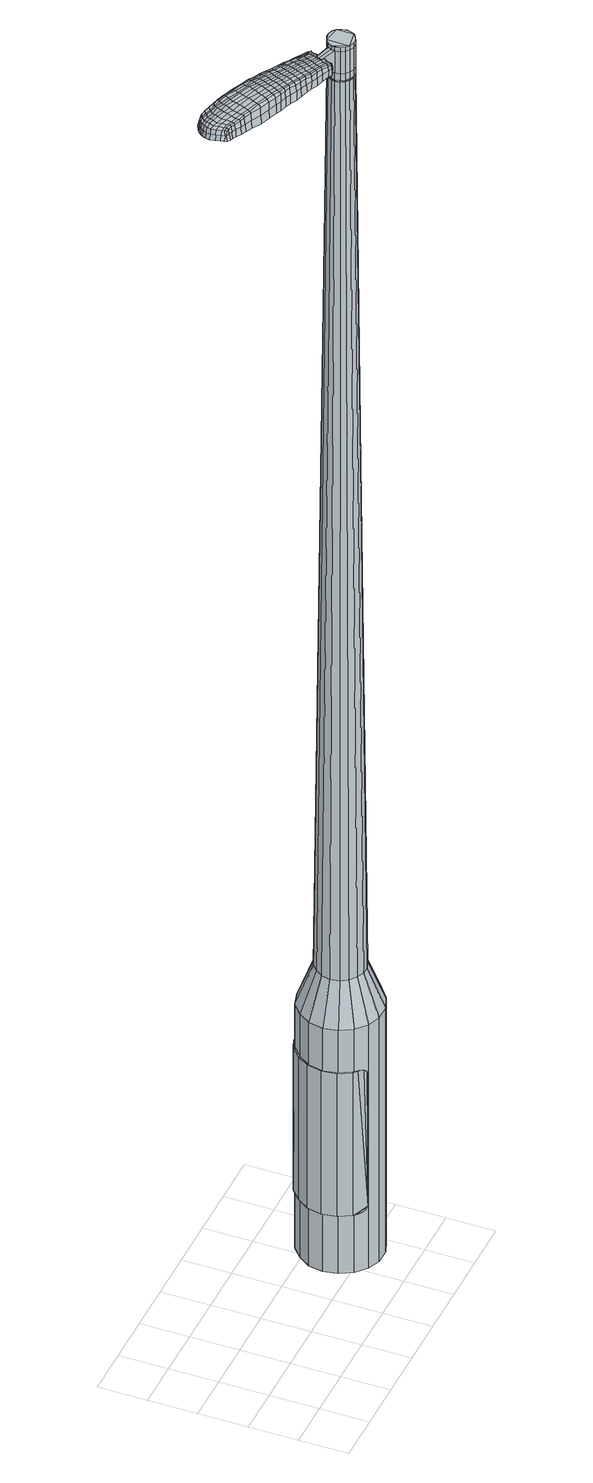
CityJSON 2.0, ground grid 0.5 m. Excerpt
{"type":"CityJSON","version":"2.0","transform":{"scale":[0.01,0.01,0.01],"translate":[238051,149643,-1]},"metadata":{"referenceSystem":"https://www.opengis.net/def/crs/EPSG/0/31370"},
"CityObjects":{
"object1":{"type":"GenericCityObject","attributes":{"cluster":1018,"mean_distance_to_centroid":0.221,"new_centroid_x":238053.3,"new_centroid_y":149643.75,"mean_distance_to_camera":8.09,"H1":17.18,"H2":16.36,"Z_final":110.23,"cluster2":-1,"proj_x":238053.77,"proj_y":149642.54,"id_line":48021,"bearing_l":68.82,"distance":1.29,"orientation":"left","G_obj":158.82},"geometry":[{"type":"MultiSurface","lod":"2","boundaries":[[[0,1,2,3]],[[1,4,5,2]],[[4,6,7,5]],[[6,8,9,7]],[[8,10,11,9]],[[10,12,13,11]],[[12,14,15,13]],[[14,16,17,15]],[[16,18,19,17]],[[18,20,21,19]],[[20,22,23,21]],[[22,24,25,23]],[[24,26,27,25]],[[26,28,29,27]],[[28,30,31,29]],[[30,32,33,31]],[[32,34,35,33]],[[34,0,3,35]],[[36,37,38,39]],[[38,40,41,42]],[[41,43,42]],[[42,44,45,46]],[[45,47,46]],[[46,48,49,50]],[[49,51,50]],[[42,46,50,38]],[[50,52,39,38]],[[53,36,39]],[[2,5,7,35]],[[7,9,11,15]],[[11,13,15]],[[15,17,19,23]],[[19,21,23]],[[23,25,27,31]],[[27,29,31]],[[15,23,31,7]],[[31,33,35,7]],[[3,2,35]],[[1,0,54,55]],[[0,34,56,54]],[[34,32,57,56]],[[32,30,58,57]],[[30,28,59,58]],[[28,26,60,59]],[[26,24,61,60]],[[24,22,62,61]],[[22,20,63,62]],[[20,18,64,63]],[[18,16,65,64]],[[16,14,66,65]],[[14,12,67,66]],[[12,10,68,67]],[[10,8,69,68]],[[8,6,70,69]],[[6,4,71,70]],[[4,1,55,71]],[[55,54,72,73]],[[54,56,74,72]],[[56,57,75,74]],[[57,58,76,75]],[[58,59,77,76]],[[59,60,78,77]],[[60,61,79,78]],[[61,62,80,79]],[[62,63,81,80]],[[63,64,82,81]],[[64,65,83,82]],[[65,66,84,83]],[[66,67,85,84]],[[67,68,86,85]],[[68,69,87,86]],[[69,70,88,87]],[[70,71,89,88]],[[71,55,73,89]],[[90,91,92,93]],[[94,95,91,90]],[[75,96,95,94]],[[97,98,96,75]],[[99,100,98,97]],[[101,102,100,99]],[[103,104,102,101]],[[80,105,104,103]],[[106,107,105,80]],[[82,108,107,106]],[[109,110,108,82]],[[84,111,110,109]],[[85,112,111,84]],[[113,114,112,85]],[[115,116,114,113]],[[117,118,116,115]],[[89,119,118,117]],[[93,92,119,89]],[[120,121,122,123]],[[124,120,123,125]],[[126,124,125,127]],[[128,126,127,129]],[[130,128,129,131]],[[132,130,131,133]],[[134,132,133,135]],[[136,134,135,137]],[[138,136,137,139]],[[140,138,139,141]],[[142,140,141,143]],[[144,142,143,145]],[[146,144,145,147]],[[148,146,147,149]],[[150,148,149,151]],[[152,150,151,153]],[[73,72,90,93]],[[72,74,94,90]],[[74,75,94]],[[76,97,75]],[[76,77,99,97]],[[77,78,101,99]],[[78,79,103,101]],[[79,80,103]],[[81,106,80]],[[81,82,106]],[[83,109,82]],[[83,84,109]],[[86,113,85]],[[86,87,115,113]],[[87,88,117,115]],[[88,89,117]],[[73,93,89]],[[154,155,92,91]],[[155,119,92]],[[156,118,119]],[[156,157,116,118]],[[157,158,114,116]],[[158,112,114]],[[159,110,111]],[[159,108,110]],[[160,107,108]],[[160,105,107]],[[161,104,105]],[[161,162,102,104]],[[162,163,100,102]],[[163,164,98,100]],[[164,96,98]],[[165,95,96]],[[165,154,91,95]],[[39,52,152,166]],[[155,154,167,153]],[[53,39,166,121]],[[154,165,122,167]],[[36,53,121,120]],[[165,96,123,122]],[[37,36,120,124]],[[96,164,125,123]],[[38,37,124,126]],[[164,163,127,125]],[[40,38,126,128]],[[163,162,129,127]],[[41,40,128,130]],[[162,161,131,129]],[[43,41,130,132]],[[161,105,133,131]],[[42,43,132,134]],[[105,160,135,133]],[[44,42,134,136]],[[160,108,137,135]],[[45,44,136,138]],[[108,159,139,137]],[[47,45,138,140]],[[159,111,141,139]],[[46,47,140,142]],[[111,112,143,141]],[[48,46,142,144]],[[112,158,145,143]],[[49,48,144,146]],[[158,157,147,145]],[[51,49,146,148]],[[157,156,149,147]],[[50,51,148,150]],[[156,119,151,149]],[[52,50,150,152]],[[119,155,153,151]],[[152,153,168,169]],[[153,167,170,168]],[[167,122,171,170]],[[122,121,172,171]],[[121,166,173,172]],[[166,152,169,173]],[[174,175,176,177]],[[178,174,177,179]],[[174,178,180,181]],[[175,174,181,182]],[[183,184,185,186]],[[187,183,186,188]],[[183,187,189,190]],[[184,183,190,191]],[[192,193,194,195]],[[196,192,195,197]],[[192,196,198,199]],[[193,192,199,200]],[[201,202,203,204]],[[205,201,204,206]],[[201,205,207,208]],[[202,201,208,209]],[[210,211,212,213]],[[214,210,213,215]],[[210,214,216,217]],[[211,210,217,218]],[[219,220,221,222]],[[223,219,222,224]],[[219,223,225,226]],[[220,219,226,227]],[[228,229,230,231]],[[220,228,231,221]],[[228,220,227,232]],[[229,228,232,233]],[[234,235,236,237]],[[229,234,237,230]],[[234,229,233,238]],[[235,234,238,239]],[[240,178,179,241]],[[235,240,241,236]],[[240,235,239,242]],[[178,240,242,180]],[[243,244,245,246]],[[247,243,246,248]],[[243,247,249,250]],[[244,243,250,251]],[[252,253,254,255]],[[244,252,255,245]],[[252,244,251,256]],[[253,252,256,257]],[[258,259,260,261]],[[253,258,261,254]],[[258,253,257,262]],[[259,258,262,263]],[[264,265,266,267]],[[259,264,267,260]],[[264,259,263,268]],[[265,264,268,269]],[[270,175,182,271]],[[265,270,271,266]],[[270,265,269,272]],[[175,270,272,176]],[[273,274,275,276]],[[277,273,276,278]],[[273,277,279,280]],[[274,273,280,281]],[[282,283,284,285]],[[274,282,285,275]],[[282,274,281,286]],[[283,282,286,287]],[[288,289,290,291]],[[283,288,291,284]],[[288,283,287,292]],[[289,288,292,293]],[[294,187,188,295]],[[289,294,295,290]],[[294,289,293,296]],[[187,294,296,189]],[[297,298,299,300]],[[301,297,300,302]],[[297,301,303,304]],[[298,297,304,305]],[[306,307,308,309]],[[298,306,309,299]],[[306,298,305,310]],[[307,306,310,311]],[[312,313,314,315]],[[307,312,315,308]],[[312,307,311,316]],[[313,312,316,317]],[[318,319,320,321]],[[313,318,321,314]],[[318,313,317,322]],[[319,318,322,323]],[[324,184,191,325]],[[319,324,325,320]],[[324,319,323,326]],[[184,324,326,185]],[[327,213,212,328]],[[329,327,328,330]],[[327,329,331,332]],[[213,327,332,215]],[[333,329,330,334]],[[335,333,334,336]],[[333,335,337,338]],[[329,333,338,331]],[[339,335,336,340]],[[341,339,340,342]],[[339,341,343,344]],[[335,339,344,337]],[[345,341,342,346]],[[347,345,346,348]],[[345,347,349,350]],[[341,345,350,343]],[[351,347,348,352]],[[202,351,352,203]],[[351,202,209,353]],[[347,351,353,349]],[[354,355,200,199]],[[356,354,199,198]],[[354,356,357,358]],[[355,354,358,359]],[[360,361,359,358]],[[362,360,358,357]],[[360,362,363,364]],[[361,360,364,365]],[[366,367,365,364]],[[368,366,364,363]],[[366,368,369,370]],[[367,366,370,371]],[[372,373,371,370]],[[374,372,370,369]],[[372,374,207,205]],[[373,372,205,206]],[[375,376,377,378]],[[277,375,378,279]],[[375,277,278,379]],[[376,375,379,380]],[[381,196,197,382]],[[376,381,382,377]],[[381,376,380,383]],[[196,381,383,198]],[[384,385,386,387]],[[223,384,387,225]],[[384,223,224,388]],[[385,384,388,389]],[[390,391,392,393]],[[385,390,393,386]],[[390,385,389,394]],[[391,390,394,395]],[[396,193,200,397]],[[391,396,397,392]],[[396,391,395,398]],[[193,396,398,194]],[[399,400,401,402]],[[181,399,402,182]],[[399,181,180,403]],[[400,399,403,404]],[[405,406,407,408]],[[400,405,408,401]],[[405,400,404,409]],[[406,405,409,410]],[[411,204,203,412]],[[406,411,412,407]],[[411,406,410,413]],[[204,411,413,206]],[[414,415,416,417]],[[186,414,417,188]],[[414,186,185,418]],[[415,414,418,419]],[[420,208,207,421]],[[415,420,421,416]],[[420,415,419,422]],[[208,420,422,209]],[[423,424,425,426]],[[301,423,426,303]],[[423,301,302,427]],[[424,423,427,428]],[[429,214,215,430]],[[424,429,430,425]],[[429,424,428,431]],[[214,429,431,216]],[[432,433,434,435]],[[247,432,435,249]],[[432,247,248,436]],[[433,432,436,437]],[[438,439,440,441]],[[433,438,441,434]],[[438,433,437,442]],[[439,438,442,443]],[[444,211,218,445]],[[439,444,445,440]],[[444,439,443,446]],[[211,444,446,212]],[[447,448,437,436]],[[246,447,436,248]],[[447,246,245,449]],[[448,447,449,450]],[[451,452,443,442]],[[448,451,442,437]],[[451,448,450,453]],[[452,451,453,454]],[[455,328,212,446]],[[452,455,446,443]],[[455,452,454,456]],[[328,455,456,330]],[[457,458,459,460]],[[304,457,460,305]],[[457,304,303,426]],[[458,457,426,425]],[[461,332,331,462]],[[458,461,462,459]],[[461,458,425,430]],[[332,461,430,215]],[[463,464,450,449]],[[255,463,449,245]],[[463,255,254,465]],[[464,463,465,466]],[[467,468,454,453]],[[464,467,453,450]],[[467,464,466,469]],[[468,467,469,470]],[[471,334,330,456]],[[468,471,456,454]],[[471,468,470,472]],[[334,471,472,336]],[[473,474,475,476]],[[310,473,476,311]],[[473,310,305,460]],[[474,473,460,459]],[[477,338,337,478]],[[474,477,478,475]],[[477,474,459,462]],[[338,477,462,331]],[[479,480,466,465]],[[261,479,465,254]],[[479,261,260,481]],[[480,479,481,482]],[[483,484,470,469]],[[480,483,469,466]],[[483,480,482,485]],[[484,483,485,486]],[[487,340,336,472]],[[484,487,472,470]],[[487,484,486,488]],[[340,487,488,342]],[[489,490,491,492]],[[316,489,492,317]],[[489,316,311,476]],[[490,489,476,475]],[[493,344,343,494]],[[490,493,494,491]],[[493,490,475,478]],[[344,493,478,337]],[[495,496,482,481]],[[267,495,481,260]],[[495,267,266,497]],[[496,495,497,498]],[[499,500,486,485]],[[496,499,485,482]],[[499,496,498,501]],[[500,499,501,502]],[[503,346,342,488]],[[500,503,488,486]],[[503,500,502,504]],[[346,503,504,348]],[[505,506,507,508]],[[322,505,508,323]],[[505,322,317,492]],[[506,505,492,491]],[[509,350,349,510]],[[506,509,510,507]],[[509,506,491,494]],[[350,509,494,343]],[[511,512,498,497]],[[271,511,497,266]],[[511,271,182,402]],[[512,511,402,401]],[[513,514,502,501]],[[512,513,501,498]],[[513,512,401,408]],[[514,513,408,407]],[[515,352,348,504]],[[514,515,504,502]],[[515,514,407,412]],[[352,515,412,203]],[[516,517,419,418]],[[326,516,418,185]],[[516,326,323,508]],[[517,516,508,507]],[[518,353,209,422]],[[517,518,422,419]],[[518,517,507,510]],[[353,518,510,349]],[[519,520,380,379]],[[276,519,379,278]],[[519,276,275,521]],[[520,519,521,522]],[[523,356,198,383]],[[520,523,383,380]],[[523,520,522,524]],[[356,523,524,357]],[[525,526,527,528]],[[226,525,528,227]],[[525,226,225,387]],[[526,525,387,386]],[[529,530,531,532]],[[526,529,532,527]],[[529,526,386,393]],[[530,529,393,392]],[[533,355,359,534]],[[530,533,534,531]],[[533,530,392,397]],[[355,533,397,200]],[[535,536,522,521]],[[285,535,521,275]],[[535,285,284,537]],[[536,535,537,538]],[[539,362,357,524]],[[536,539,524,522]],[[539,536,538,540]],[[362,539,540,363]],[[541,542,543,544]],[[232,541,544,233]],[[541,232,227,528]],[[542,541,528,527]],[[545,546,547,548]],[[542,545,548,543]],[[545,542,527,532]],[[546,545,532,531]],[[549,361,365,550]],[[546,549,550,547]],[[549,546,531,534]],[[361,549,534,359]],[[551,552,538,537]],[[291,551,537,284]],[[551,291,290,553]],[[552,551,553,554]],[[555,368,363,540]],[[552,555,540,538]],[[555,552,554,556]],[[368,555,556,369]],[[557,558,559,560]],[[238,557,560,239]],[[557,238,233,544]],[[558,557,544,543]],[[561,562,563,564]],[[558,561,564,559]],[[561,558,543,548]],[[562,561,548,547]],[[565,367,371,566]],[[562,565,566,563]],[[565,562,547,550]],[[367,565,550,365]],[[567,568,554,553]],[[295,567,553,290]],[[567,295,188,417]],[[568,567,417,416]],[[569,374,369,556]],[[568,569,556,554]],[[569,568,416,421]],[[374,569,421,207]],[[570,571,404,403]],[[242,570,403,180]],[[570,242,239,560]],[[571,570,560,559]],[[572,573,410,409]],[[571,572,409,404]],[[572,571,559,564]],[[573,572,564,563]],[[574,373,206,413]],[[573,574,413,410]],[[574,573,563,566]],[[373,574,566,371]],[[575,576,577,578]],[[578,577,579,580]],[[581,579,577,582]],[[582,577,576,583]],[[584,585,586,587]],[[587,586,588,589]],[[590,588,586,591]],[[591,586,585,592]],[[593,594,595,596]],[[596,595,597,598]],[[599,597,595,600]],[[600,595,594,601]],[[602,603,604,605]],[[605,604,606,607]],[[608,606,604,609]],[[609,604,603,610]],[[611,612,613,614]],[[614,613,615,616]],[[617,615,613,618]],[[618,613,612,619]],[[620,621,622,623]],[[623,622,624,625]],[[626,624,622,627]],[[627,622,621,628]],[[629,630,631,632]],[[632,631,621,620]],[[628,621,631,633]],[[633,631,630,634]],[[635,636,637,638]],[[638,637,630,629]],[[634,630,637,639]],[[639,637,636,640]],[[580,579,641,642]],[[642,641,636,635]],[[640,636,641,643]],[[643,641,579,581]],[[644,645,646,647]],[[647,646,648,649]],[[650,648,646,651]],[[651,646,645,652]],[[653,654,655,656]],[[656,655,645,644]],[[652,645,655,657]],[[657,655,654,658]],[[659,660,661,662]],[[662,661,654,653]],[[658,654,661,663]],[[663,661,660,664]],[[665,666,667,668]],[[668,667,660,659]],[[664,660,667,669]],[[669,667,666,670]],[[583,576,671,672]],[[672,671,666,665]],[[670,666,671,673]],[[673,671,576,575]],[[674,675,676,677]],[[677,676,678,679]],[[680,678,676,681]],[[681,676,675,682]],[[683,684,685,686]],[[686,685,675,674]],[[682,675,685,687]],[[687,685,684,688]],[[689,690,691,692]],[[692,691,684,683]],[[688,684,691,693]],[[693,691,690,694]],[[589,588,695,696]],[[696,695,690,689]],[[694,690,695,697]],[[697,695,588,590]],[[698,699,700,701]],[[701,700,702,703]],[[704,702,700,705]],[[705,700,699,706]],[[707,708,709,710]],[[710,709,699,698]],[[706,699,709,711]],[[711,709,708,712]],[[713,714,715,716]],[[716,715,708,707]],[[712,708,715,717]],[[717,715,714,718]],[[719,720,721,722]],[[722,721,714,713]],[[718,714,721,723]],[[723,721,720,724]],[[592,585,725,726]],[[726,725,720,719]],[[724,720,725,727]],[[727,725,585,584]],[[611,614,728,729]],[[729,728,730,731]],[[732,730,728,733]],[[733,728,614,616]],[[731,730,734,735]],[[735,734,736,737]],[[738,736,734,739]],[[739,734,730,732]],[[737,736,740,741]],[[741,740,742,743]],[[744,742,740,745]],[[745,740,736,738]],[[743,742,746,747]],[[747,746,748,749]],[[750,748,746,751]],[[751,746,742,744]],[[749,748,752,753]],[[753,752,603,602]],[[610,603,752,754]],[[754,752,748,750]],[[601,755,756,600]],[[600,756,757,599]],[[758,757,756,759]],[[759,756,755,760]],[[760,761,762,759]],[[759,762,763,758]],[[764,763,762,765]],[[765,762,761,766]],[[766,767,768,765]],[[765,768,769,764]],[[770,769,768,771]],[[771,768,767,772]],[[772,773,774,771]],[[771,774,775,770]],[[608,775,774,606]],[[606,774,773,607]],[[776,777,778,779]],[[779,778,678,680]],[[679,678,778,780]],[[780,778,777,781]],[[598,597,782,783]],[[783,782,777,776]],[[781,777,782,784]],[[784,782,597,599]],[[785,786,787,788]],[[788,787,624,626]],[[625,624,787,789]],[[789,787,786,790]],[[791,792,793,794]],[[794,793,786,785]],[[790,786,793,795]],[[795,793,792,796]],[[601,594,797,798]],[[798,797,792,791]],[[796,792,797,799]],[[799,797,594,593]],[[800,801,802,803]],[[803,802,582,583]],[[581,582,802,804]],[[804,802,801,805]],[[806,807,808,809]],[[809,808,801,800]],[[805,801,808,810]],[[810,808,807,811]],[[602,605,812,813]],[[813,812,807,806]],[[811,807,812,814]],[[814,812,605,607]],[[815,816,817,818]],[[818,817,587,589]],[[584,587,817,819]],[[819,817,816,820]],[[608,609,821,822]],[[822,821,816,815]],[[820,816,821,823]],[[823,821,609,610]],[[824,825,826,827]],[[827,826,702,704]],[[703,702,826,828]],[[828,826,825,829]],[[616,615,830,831]],[[831,830,825,824]],[[829,825,830,832]],[[832,830,615,617]],[[833,834,835]],[[835,834,648,650]],[[649,648,834,836]],[[836,834,837]],[[838,839,840,841]],[[841,840,834,833]],[[837,834,840,842]],[[842,840,839,843]],[[619,612,844,845]],[[845,844,839,838]],[[843,839,844,846]],[[846,844,612,611]],[[837,847,848,836]],[[836,848,647,649]],[[644,647,848,849]],[[848,847,849]],[[843,850,851,842]],[[842,851,847,837]],[[849,847,851,852]],[[852,851,850,853]],[[611,729,854,846]],[[846,854,850,843]],[[853,850,854,855]],[[855,854,729,731]],[[856,857,858,859]],[[859,858,705,706]],[[704,705,858,827]],[[827,858,857,824]],[[732,733,860,861]],[[861,860,857,856]],[[824,857,860,831]],[[831,860,733,616]],[[849,862,656,644]],[[653,656,862,863]],[[853,864,865,852]],[[852,865,862,849]],[[863,862,865,866]],[[866,865,864,867]],[[731,735,868,855]],[[855,868,864,853]],[[867,864,868,869]],[[869,868,735,737]],[[870,871,872,873]],[[873,872,711,712]],[[706,711,872,859]],[[859,872,871,856]],[[738,739,874,875]],[[875,874,871,870]],[[856,871,874,861]],[[861,874,739,732]],[[876,877,863]],[[863,877,662,653]],[[659,662,877,878]],[[878,877,876,879]],[[867,880,881,866]],[[866,881,876,863]],[[879,876,881,882]],[[882,881,880,883]],[[737,741,884,869]],[[869,884,880,867]],[[883,880,884,885]],[[885,884,741,743]],[[886,887,888,889]],[[889,888,717,718]],[[712,717,888,873]],[[873,888,887,870]],[[744,745,890,891]],[[891,890,887,886]],[[870,887,890,875]],[[875,890,745,738]],[[879,892,893,878]],[[878,893,668,659]],[[665,668,893,894]],[[894,893,892,895]],[[883,896,897,882]],[[882,897,892,879]],[[895,892,897,898]],[[898,897,896,899]],[[743,747,900,885]],[[885,900,896,883]],[[899,896,900,901]],[[901,900,747,749]],[[902,903,904,905]],[[905,904,723,724]],[[718,723,904,889]],[[889,904,903,886]],[[750,751,906,907]],[[907,906,903,902]],[[886,903,906,891]],[[891,906,751,744]],[[895,908,909,894]],[[894,909,672,665]],[[583,672,909,803]],[[803,909,908,800]],[[899,910,911,898]],[[898,911,908,895]],[[800,908,911,809]],[[809,911,910,806]],[[749,753,912,901]],[[901,912,910,899]],[[806,910,912,813]],[[813,912,753,602]],[[820,913,914,819]],[[819,914,727,584]],[[724,727,914,905]],[[905,914,913,902]],[[610,754,915,823]],[[823,915,913,820]],[[902,913,915,907]],[[907,915,754,750]],[[781,916,917,780]],[[780,917,677,679]],[[674,677,917,918]],[[918,917,916,919]],[[599,757,920,784]],[[784,920,916,781]],[[919,916,920,921]],[[921,920,757,758]],[[922,923,924,925]],[[925,924,627,628]],[[626,627,924,788]],[[788,924,923,785]],[[926,927,928,929]],[[929,928,923,922]],[[785,923,928,794]],[[794,928,927,791]],[[760,755,930,931]],[[931,930,927,926]],[[791,927,930,798]],[[798,930,755,601]],[[919,932,933,918]],[[918,933,686,674]],[[683,686,933,934]],[[934,933,932,935]],[[758,763,936,921]],[[921,936,932,919]],[[935,932,936,937]],[[937,936,763,764]],[[938,939,940,941]],[[941,940,633,634]],[[628,633,940,925]],[[925,940,939,922]],[[942,943,944,945]],[[945,944,939,938]],[[922,939,944,929]],[[929,944,943,926]],[[766,761,946,947]],[[947,946,943,942]],[[926,943,946,931]],[[931,946,761,760]],[[935,948,949,934]],[[934,949,692,683]],[[689,692,949,950]],[[950,949,948,951]],[[764,769,952,937]],[[937,952,948,935]],[[951,948,952,953]],[[953,952,769,770]],[[954,955,956,957]],[[957,956,639,640]],[[634,639,956,941]],[[941,956,955,938]],[[958,959,960,961]],[[961,960,955,954]],[[938,955,960,945]],[[945,960,959,942]],[[772,767,962,963]],[[963,962,959,958]],[[942,959,962,947]],[[947,962,767,766]],[[951,964,965,950]],[[950,965,696,689]],[[589,696,965,818]],[[818,965,964,815]],[[770,775,966,953]],[[953,966,964,951]],[[815,964,966,822]],[[822,966,775,608]],[[805,967,968,804]],[[804,968,643,581]],[[640,643,968,957]],[[957,968,967,954]],[[811,969,970,810]],[[810,970,967,805]],[[954,967,970,961]],[[961,970,969,958]],[[607,773,971,814]],[[814,971,969,811]],[[958,969,971,963]],[[963,971,773,772]],[[575,578,177,176]],[[578,580,179,177]],[[590,591,190,189]],[[591,592,191,190]],[[593,596,195,194]],[[596,598,197,195]],[[617,618,217,216]],[[618,619,218,217]],[[620,623,222,221]],[[623,625,224,222]],[[629,632,231,230]],[[632,620,221,231]],[[635,638,237,236]],[[638,629,230,237]],[[580,642,241,179]],[[642,635,236,241]],[[650,651,250,249]],[[651,652,251,250]],[[652,657,256,251]],[[657,658,257,256]],[[658,663,262,257]],[[663,664,263,262]],[[664,669,268,263]],[[669,670,269,268]],[[670,673,272,269]],[[673,575,176,272]],[[680,681,280,279]],[[681,682,281,280]],[[682,687,286,281]],[[687,688,287,286]],[[688,693,292,287]],[[693,694,293,292]],[[694,697,296,293]],[[697,590,189,296]],[[698,701,300,299]],[[701,703,302,300]],[[707,710,309,308]],[[710,698,299,309]],[[713,716,315,314]],[[716,707,308,315]],[[719,722,321,320]],[[722,713,314,321]],[[592,726,325,191]],[[726,719,320,325]],[[776,779,378,377]],[[779,680,279,378]],[[598,783,382,197]],[[783,776,377,382]],[[625,789,388,224]],[[789,790,389,388]],[[790,795,394,389]],[[795,796,395,394]],[[796,799,398,395]],[[799,593,194,398]],[[703,828,427,302]],[[828,829,428,427]],[[829,832,431,428]],[[832,617,216,431]],[[833,835,435,434]],[[835,650,249,435]],[[838,841,441,440]],[[841,833,434,441]],[[619,845,445,218]],[[845,838,440,445]],[[972,973,974,975]],[[976,977,975,974]],[[978,979,980,981]],[[982,983,984,985]],[[973,986,987,974]],[[988,976,974,987]],[[989,978,981,990]],[[991,992,983,982]],[[986,993,994,987]],[[994,995,988,987]],[[996,989,990,997]],[[998,992,991,999]],[[993,1000,1001,994]],[[1001,1002,995,994]],[[1003,996,997,1004]],[[1005,998,999,1006]],[[1007,1008,1009,1010]],[[1011,1012,1008,1007]],[[1011,1013,1014,1012]],[[1013,1015,1016,1014]],[[1017,1018,1019,1020]],[[1021,1022,1018,1017]],[[1023,1024,1022,1021]],[[1025,1026,1024,1023]],[[1020,1009,1008,1017]],[[1017,1008,1012,1021]],[[1012,1014,1023,1021]],[[1014,1016,1025,1023]],[[981,980,977,976]],[[990,981,976,988]],[[995,997,990,988]],[[1002,1004,997,995]],[[982,985,979,978]],[[991,982,978,989]],[[999,991,989,996]],[[1006,999,996,1003]],[[983,1007,1010,984]],[[992,1011,1007,983]],[[1013,1011,992,998]],[[1015,1013,998,1005]],[[1027,1028,1029,1030]],[[1029,1031,1032,1033]],[[1029,1033,1034,1035]],[[1029,1035,1030]],[[1036,1027,1030,1037]],[[1038,1037,1030,1039]],[[1040,1039,1030]],[[1041,1029,1028,1042]],[[1043,1041,1042,1044]],[[1045,1043,1044,1046]],[[1047,1045,1046,1048]],[[1049,1047,1048,1050]],[[1050,1051,1052,1053]],[[1050,1053,1054,1055]],[[1050,1055,1056,1057]],[[1056,1058,1059,1060]],[[1056,1060,1061,1062]],[[1056,1062,1057]],[[1050,1057,1049]],[[1063,1064,1028,1027]],[[1065,1066,1031,1029]],[[1067,1068,1040,1030]],[[1064,1069,1042,1028]],[[1070,1065,1029,1041]],[[1069,1071,1044,1042]],[[1072,1070,1041,1043]],[[1071,1073,1046,1044]],[[1074,1072,1043,1045]],[[1073,1075,1048,1046]],[[1076,1074,1045,1047]],[[1075,1077,1050,1048]],[[1078,1076,1047,1049]],[[1077,1079,1051,1050]],[[1080,1081,1058,1056]],[[1082,1078,1049,1057]],[[1052,1051,1079,1083]],[[1053,1052,1083,1084]],[[1054,1053,1084,1085]],[[1055,1054,1085,1086]],[[1056,1055,1086,1080]],[[1087,1063,1027,1036]],[[1088,1087,1036,1037]],[[1089,1088,1037,1038]],[[1090,1089,1038,1039]],[[1068,1090,1039,1040]],[[1032,1031,1066,1091]],[[1059,1058,1081,1092]],[[1033,1032,1091,1093]],[[1034,1033,1093,1094]],[[1035,1034,1094,1095]],[[1030,1035,1095,1067]],[[1060,1059,1092,1096]],[[1061,1060,1096,1097]],[[1062,1061,1097,1098]],[[1057,1062,1098,1082]]]}]}
},
"vertices":[
[188,89,384],[196,101,384],[196,101,96],[188,89,96],[207,111,384],[207,111,96],[221,115,384],[221,115,96],[236,115,384],[236,115,96],[250,110,384],[250,110,96],[261,100,384],[261,100,96],[268,87,384],[268,87,96],[270,73,384],[270,73,96],[267,58,384],[267,58,96],[259,46,384],[259,46,96],[248,37,384],[248,37,96],[234,32,384],[234,32,96],[219,32,384],[219,32,96],[206,37,384],[206,37,96],[195,47,384],[195,47,96],[188,60,384],[188,60,96],[185,74,384],[185,74,96],[215,69,1524],[217,65,1524],[221,62,1524],[215,78,1524],[225,60,1524],[230,60,1524],[238,65,1524],[234,62,1524],[240,69,1524],[241,73,1524],[238,82,1524],[240,78,1524],[235,85,1524],[230,87,1524],[221,85,1524],[226,87,1524],[217,82,1524],[214,74,1524],[204,83,429],[209,90,429],[202,74,429],[204,65,429],[208,58,429],[215,52,429],[223,49,429],[231,49,429],[240,52,429],[247,57,429],[251,65,429],[253,73,429],[251,82,429],[247,89,429],[241,95,429],[233,98,429],[224,99,429],[215,96,429],[215,78,1483],[217,82,1483],[214,74,1483],[215,69,1483],[217,65,1483],[221,62,1483],[225,60,1483],[230,60,1483],[234,62,1483],[238,65,1483],[240,69,1483],[241,73,1483],[240,78,1483],[238,82,1483],[235,85,1483],[230,87,1483],[226,87,1483],[221,85,1483],[216,78,1483],[216,78,1485],[218,82,1485],[218,82,1483],[215,74,1483],[215,74,1485],[215,69,1485],[218,66,1483],[218,66,1485],[221,63,1483],[221,63,1485],[225,61,1483],[225,61,1485],[230,61,1483],[230,61,1485],[234,62,1485],[237,65,1483],[237,65,1485],[240,69,1485],[240,73,1483],[240,73,1485],[240,78,1485],[238,82,1485],[234,85,1483],[234,85,1485],[230,86,1483],[230,86,1485],[226,86,1483],[226,86,1485],[221,85,1485],[215,69,1519],[214,74,1519],[214,74,1493],[215,69,1493],[217,65,1519],[217,65,1493],[221,62,1519],[221,62,1493],[225,60,1519],[225,60,1493],[230,60,1519],[230,60,1493],[234,62,1519],[234,62,1493],[238,65,1519],[238,65,1493],[240,69,1519],[240,69,1493],[241,73,1519],[241,73,1493],[240,78,1519],[240,78,1493],[238,82,1519],[238,82,1493],[235,85,1519],[235,85,1493],[230,87,1519],[230,87,1493],[226,87,1519],[226,87,1493],[221,85,1519],[221,85,1493],[217,82,1519],[217,82,1493],[215,78,1485],[217,82,1485],[226,87,1485],[230,87,1485],[235,85,1485],[241,73,1485],[238,65,1485],[230,60,1485],[225,60,1485],[221,62,1485],[217,65,1485],[214,74,1485],[215,78,1519],[215,78,1493],[199,88,1513],[199,88,1518],[198,85,1513],[197,82,1513],[197,82,1518],[198,85,1518],[136,130,1519],[142,127,1518],[141,129,1509],[135,132,1510],[128,134,1519],[127,135,1510],[128,132,1526],[136,128,1525],[142,126,1525],[122,94,1519],[128,92,1518],[130,93,1525],[123,95,1525],[113,97,1519],[115,98,1526],[112,96,1510],[120,93,1510],[126,91,1509],[59,137,1519],[61,141,1519],[60,141,1513],[59,138,1513],[59,133,1519],[58,133,1513],[60,133,1524],[61,137,1524],[62,140,1524],[129,111,1530],[135,108,1529],[137,111,1529],[130,114,1530],[120,114,1531],[121,117,1531],[119,110,1530],[127,107,1530],[134,105,1529],[204,82,1512],[205,84,1512],[204,84,1517],[203,82,1517],[203,79,1512],[202,79,1517],[202,79,1506],[203,82,1506],[204,84,1506],[80,150,1519],[83,150,1519],[83,151,1512],[80,152,1512],[78,151,1518],[77,152,1512],[78,150,1522],[80,149,1523],[83,148,1524],[88,148,1519],[93,147,1519],[93,148,1512],[87,150,1512],[88,147,1524],[93,145,1525],[99,145,1519],[106,142,1519],[106,144,1511],[98,147,1511],[99,143,1526],[106,141,1526],[117,138,1519],[116,140,1510],[117,136,1526],[203,100,1513],[196,103,1513],[196,101,1518],[203,98,1517],[208,97,1512],[207,97,1516],[207,98,1506],[202,101,1507],[196,104,1507],[189,106,1514],[182,109,1515],[183,108,1520],[189,105,1519],[189,107,1507],[182,111,1507],[176,112,1515],[169,115,1516],[169,114,1522],[176,111,1521],[175,114,1508],[168,117,1508],[162,118,1517],[155,121,1517],[156,120,1524],[162,117,1523],[161,120,1508],[155,123,1509],[149,124,1518],[149,123,1524],[148,126,1509],[66,117,1519],[69,116,1519],[70,117,1524],[67,118,1523],[64,119,1518],[65,119,1522],[63,118,1512],[65,116,1512],[68,115,1512],[74,114,1519],[79,111,1519],[80,112,1525],[74,115,1524],[72,113,1512],[77,110,1512],[84,109,1519],[92,106,1519],[93,107,1526],[85,110,1526],[83,108,1511],[90,105,1511],[102,101,1519],[104,102,1526],[101,100,1510],[192,71,1513],[185,74,1513],[183,73,1507],[191,71,1507],[197,70,1512],[196,69,1506],[197,71,1516],[193,72,1517],[186,75,1518],[177,76,1514],[170,78,1515],[169,78,1507],[176,75,1507],[179,77,1519],[171,79,1520],[163,81,1515],[156,83,1516],[154,82,1508],[162,80,1508],[164,82,1521],[157,84,1522],[149,85,1517],[142,88,1517],[140,87,1509],[147,84,1508],[150,86,1523],[143,89,1524],[135,90,1518],[133,89,1509],[137,91,1524],[198,84,1519],[199,86,1519],[191,87,1520],[192,89,1520],[190,84,1520],[197,81,1519],[184,89,1522],[185,92,1522],[177,92,1523],[178,95,1523],[176,89,1523],[183,87,1521],[170,95,1524],[171,97,1524],[163,97,1525],[164,100,1525],[162,94,1525],[169,92,1524],[156,100,1526],[157,103,1526],[149,103,1527],[150,105,1527],[148,99,1527],[155,97,1526],[142,105,1528],[143,108,1528],[141,102,1528],[64,136,1527],[65,139,1527],[63,132,1526],[67,130,1527],[68,134,1528],[69,137,1528],[74,132,1529],[75,135,1529],[73,128,1528],[80,125,1530],[81,129,1530],[82,132,1530],[87,126,1531],[89,130,1531],[86,122,1530],[95,119,1531],[96,123,1531],[97,126,1531],[108,118,1531],[109,122,1531],[107,115,1531],[63,120,1518],[61,123,1519],[60,123,1513],[61,120,1513],[64,121,1523],[63,123,1523],[60,128,1519],[59,128,1513],[61,128,1524],[75,150,1518],[72,150,1518],[74,149,1523],[76,149,1523],[75,152,1513],[72,151,1513],[69,148,1519],[66,146,1519],[67,146,1524],[70,148,1523],[68,149,1513],[65,147,1513],[63,144,1519],[64,143,1524],[62,144,1513],[136,127,1528],[135,125,1528],[141,122,1528],[142,124,1527],[128,130,1528],[127,129,1529],[134,123,1529],[132,120,1530],[139,117,1529],[140,120,1528],[125,126,1529],[124,123,1530],[131,117,1530],[138,114,1529],[123,120,1531],[124,97,1528],[124,99,1529],[116,102,1529],[115,100,1528],[131,94,1527],[131,97,1528],[126,103,1529],[117,106,1530],[133,100,1528],[199,70,1512],[200,72,1512],[199,73,1517],[199,71,1517],[198,70,1506],[199,72,1506],[201,75,1512],[200,76,1517],[200,75,1506],[209,95,1512],[209,94,1512],[208,95,1506],[209,96,1506],[208,95,1517],[207,94,1517],[208,92,1512],[207,89,1512],[206,90,1506],[207,92,1506],[206,92,1517],[206,89,1517],[206,87,1512],[205,87,1506],[205,87,1517],[203,97,1519],[202,96,1519],[196,100,1520],[195,99,1520],[201,94,1519],[201,91,1519],[195,96,1520],[194,94,1520],[200,89,1519],[193,92,1520],[193,73,1519],[194,75,1519],[187,78,1520],[186,76,1520],[195,78,1519],[188,81,1520],[189,103,1521],[189,102,1521],[182,106,1522],[182,105,1522],[188,99,1521],[187,97,1521],[181,102,1522],[180,100,1523],[186,94,1522],[179,97,1523],[179,78,1521],[180,80,1521],[173,82,1522],[172,80,1522],[181,83,1521],[174,86,1522],[176,109,1523],[175,108,1523],[169,112,1524],[168,111,1524],[174,105,1523],[173,103,1524],[167,108,1525],[166,105,1525],[172,100,1524],[165,103,1525],[165,83,1523],[166,85,1523],[159,87,1524],[158,85,1524],[167,88,1524],[160,91,1525],[162,115,1525],[161,113,1525],[155,118,1526],[155,116,1526],[160,111,1526],[159,108,1526],[154,114,1527],[153,111,1527],[158,106,1526],[151,108,1527],[151,88,1525],[152,90,1525],[145,92,1526],[144,90,1526],[153,93,1526],[146,96,1527],[149,121,1527],[148,119,1527],[147,117,1527],[146,114,1528],[145,111,1528],[137,92,1527],[138,94,1527],[139,98,1528],[66,120,1525],[65,122,1525],[70,118,1526],[69,121,1526],[64,127,1526],[68,125,1527],[78,148,1525],[76,148,1525],[79,147,1526],[82,147,1525],[73,147,1525],[70,145,1526],[74,143,1527],[77,145,1526],[67,142,1526],[71,141,1527],[74,116,1526],[74,118,1527],[80,113,1527],[79,116,1528],[73,123,1528],[79,120,1529],[87,146,1526],[85,145,1527],[91,143,1528],[92,144,1527],[82,143,1527],[79,141,1528],[86,139,1529],[88,141,1528],[77,138,1528],[84,136,1530],[86,111,1528],[85,113,1529],[93,108,1528],[93,110,1529],[86,118,1529],[94,114,1530],[98,142,1528],[97,141,1528],[104,138,1529],[106,139,1528],[95,139,1529],[92,136,1530],[101,133,1530],[103,136,1530],[91,133,1530],[99,130,1531],[104,104,1529],[105,106,1529],[106,110,1530],[117,135,1528],[115,133,1529],[114,131,1530],[112,128,1530],[111,125,1531],[141,127,1509],[141,126,1518],[135,128,1518],[134,130,1509],[127,132,1519],[126,134,1510],[127,130,1525],[135,127,1525],[142,124,1525],[130,95,1525],[129,94,1518],[122,96,1518],[124,97,1525],[114,99,1519],[115,100,1525],[112,98,1510],[120,95,1509],[127,93,1509],[62,140,1513],[63,140,1519],[62,137,1519],[61,137,1513],[61,133,1519],[60,133,1513],[63,133,1524],[63,136,1524],[64,139,1524],[136,111,1528],[135,108,1528],[128,111,1529],[129,114,1529],[120,114,1529],[121,117,1529],[119,111,1529],[127,107,1529],[134,105,1528],[202,85,1516],[203,85,1512],[202,82,1512],[201,83,1516],[201,80,1512],[200,80,1516],[200,80,1506],[201,83,1506],[202,85,1506],[82,149,1512],[83,148,1519],[80,148,1518],[79,150,1512],[78,149,1518],[77,150,1512],[78,148,1522],[80,147,1523],[83,146,1523],[92,146,1512],[93,145,1519],[87,146,1519],[87,148,1512],[87,145,1524],[93,143,1525],[105,142,1511],[106,140,1519],[98,143,1519],[98,145,1511],[98,141,1525],[106,139,1526],[116,136,1519],[115,138,1510],[116,134,1526],[195,100,1518],[195,101,1513],[202,98,1513],[202,97,1517],[206,96,1512],[205,95,1515],[206,97,1506],[201,99,1506],[195,102,1507],[182,106,1520],[181,107,1514],[188,104,1514],[188,103,1519],[188,106,1507],[181,109,1507],[168,112,1522],[168,114,1516],[175,110,1515],[175,109,1521],[174,112,1508],[167,115,1508],[155,118,1523],[154,120,1517],[161,117,1516],[161,115,1522],[161,118,1508],[154,122,1508],[148,123,1517],[148,121,1524],[147,125,1509],[71,118,1523],[70,117,1519],[67,119,1518],[68,120,1523],[66,120,1518],[67,121,1522],[64,119,1512],[66,118,1512],[69,117,1512],[81,114,1525],[80,113,1519],[74,115,1519],[75,116,1524],[73,114,1512],[78,112,1512],[93,108,1526],[92,107,1519],[85,110,1519],[86,111,1525],[83,109,1511],[91,106,1511],[103,103,1519],[104,104,1526],[101,102,1510],[184,75,1507],[185,76,1513],[192,73,1513],[191,73,1506],[197,72,1512],[196,71,1506],[197,73,1515],[193,74,1517],[186,76,1518],[169,79,1507],[171,80,1514],[178,78,1514],[177,77,1507],[179,79,1519],[172,81,1520],[155,84,1508],[157,85,1516],[164,83,1515],[162,82,1508],[165,84,1521],[158,86,1522],[141,88,1508],[143,89,1517],[150,87,1516],[148,86,1508],[151,88,1522],[144,90,1523],[136,92,1517],[134,91,1509],[137,93,1524],[197,84,1518],[198,87,1518],[190,87,1519],[191,89,1519],[189,84,1519],[196,82,1518],[183,90,1520],[184,92,1520],[176,92,1521],[177,95,1521],[175,89,1521],[182,87,1520],[169,95,1523],[170,98,1523],[162,98,1524],[163,100,1524],[161,95,1524],[168,92,1523],[156,100,1525],[157,103,1525],[149,103,1526],[150,106,1526],[148,100,1526],[154,97,1525],[142,106,1527],[143,108,1527],[141,102,1527],[66,138,1526],[65,135,1526],[65,132,1525],[68,130,1526],[69,134,1526],[70,137,1526],[76,135,1528],[75,131,1528],[74,128,1527],[80,125,1528],[81,129,1529],[83,132,1529],[89,130,1530],[88,126,1530],[87,123,1529],[95,119,1530],[96,123,1530],[97,126,1530],[109,122,1530],[108,119,1530],[107,115,1530],[62,123,1513],[63,124,1518],[64,121,1518],[63,121,1512],[66,122,1523],[65,124,1523],[62,128,1519],[61,128,1513],[63,128,1523],[74,147,1523],[73,148,1518],[76,149,1518],[77,147,1523],[75,150,1512],[73,149,1512],[68,144,1523],[67,145,1519],[70,147,1519],[71,146,1523],[70,147,1513],[66,145,1513],[65,142,1519],[66,142,1524],[64,143,1513],[141,122,1527],[134,125,1527],[135,126,1527],[141,123,1526],[127,129,1527],[126,128,1528],[138,117,1528],[132,119,1528],[133,122,1528],[140,119,1527],[125,126,1528],[124,123,1529],[131,117,1529],[137,114,1528],[122,120,1529],[116,103,1528],[124,100,1527],[124,98,1527],[116,101,1527],[131,96,1526],[131,97,1527],[126,103,1528],[117,106,1528],[132,101,1527],[197,74,1516],[198,73,1512],[198,72,1512],[197,73,1516],[197,72,1506],[197,73,1506],[199,76,1512],[199,77,1516],[198,76,1506],[206,96,1506],[207,95,1512],[207,96,1506],[206,95,1516],[205,94,1516],[204,91,1506],[205,90,1512],[206,92,1512],[205,93,1506],[205,92,1516],[204,90,1516],[204,87,1512],[203,88,1506],[203,88,1516],[201,96,1518],[202,96,1518],[195,99,1519],[200,91,1518],[201,94,1518],[194,97,1519],[193,94,1519],[199,89,1518],[192,92,1519],[187,78,1519],[193,76,1518],[193,75,1518],[186,77,1519],[195,79,1518],[188,81,1519],[188,102,1520],[181,105,1521],[186,97,1520],[187,99,1520],[180,102,1521],[179,100,1521],[185,95,1520],[178,97,1521],[173,83,1521],[180,80,1520],[179,79,1520],[172,82,1521],[181,83,1520],[174,86,1521],[174,107,1522],[175,108,1522],[168,111,1523],[168,110,1523],[172,103,1522],[173,105,1522],[167,108,1523],[166,105,1524],[171,100,1523],[165,103,1524],[159,88,1523],[166,85,1522],[165,84,1522],[158,87,1523],[167,89,1522],[160,91,1523],[161,113,1524],[161,114,1524],[155,117,1525],[154,116,1525],[159,108,1525],[160,111,1524],[153,114,1525],[152,111,1526],[158,106,1525],[151,108,1526],[145,93,1525],[152,90,1524],[151,89,1524],[144,91,1525],[153,94,1524],[146,96,1525],[147,119,1526],[148,120,1526],[145,114,1527],[146,117,1526],[144,111,1527],[138,95,1526],[137,94,1526],[139,98,1526],[67,123,1524],[68,121,1524],[71,119,1525],[70,121,1525],[65,127,1525],[69,126,1525],[80,146,1525],[76,146,1524],[78,147,1524],[82,146,1525],[74,142,1526],[70,143,1525],[73,145,1524],[77,144,1525],[68,141,1525],[72,140,1526],[74,119,1526],[75,117,1526],[81,115,1526],[80,117,1527],[74,123,1526],[80,121,1527],[91,142,1527],[85,144,1526],[86,144,1526],[92,143,1526],[86,138,1528],[80,140,1527],[82,142,1526],[88,140,1527],[78,138,1527],[84,135,1528],[86,114,1527],[86,112,1527],[94,109,1527],[94,111,1528],[86,118,1528],[94,115,1529],[104,137,1528],[97,140,1527],[98,141,1527],[105,138,1527],[101,132,1529],[93,135,1529],[95,138,1528],[102,135,1528],[91,133,1529],[99,129,1530],[105,107,1528],[105,105,1528],[106,111,1529],[115,133,1528],[116,134,1528],[112,128,1529],[114,130,1529],[111,125,1530],[206,97,1508],[204,90,1508],[174,103,1509],[177,111,1509],[154,112,1510],[157,120,1510],[118,127,1512],[121,135,1512],[138,129,1511],[134,120,1511],[101,133,1513],[88,138,1514],[91,146,1514],[104,142,1513],[202,84,1508],[171,96,1509],[151,104,1510],[114,118,1512],[131,111,1511],[97,124,1513],[85,129,1514],[199,78,1508],[168,88,1509],[148,96,1510],[111,109,1512],[128,103,1511],[82,121,1514],[94,116,1513],[197,71,1508],[165,81,1509],[145,88,1510],[107,101,1512],[124,94,1511],[78,113,1514],[91,107,1513],[75,142,1514],[70,142,1514],[73,149,1514],[78,150,1514],[72,134,1514],[68,136,1514],[69,126,1514],[65,129,1514],[66,118,1514],[63,123,1514],[65,142,1515],[61,140,1515],[61,141,1515],[67,146,1515],[63,138,1515],[61,139,1515],[62,133,1515],[60,138,1515],[60,129,1515],[60,137,1515],[196,44,334],[193,47,334],[193,47,165],[204,37,171],[196,44,165],[199,42,165],[201,40,166],[202,39,167],[203,38,169],[199,42,334],[201,40,333],[202,39,332],[203,38,331],[204,37,328],[186,60,165],[186,60,334],[184,75,165],[184,75,334],[187,90,165],[187,90,334],[195,102,165],[195,102,334],[206,112,165],[206,112,334],[210,113,334],[214,115,334],[216,116,333],[218,116,332],[219,117,331],[220,117,328],[210,113,165],[220,117,171],[219,117,169],[218,116,167],[216,116,166],[214,115,165],[198,46,334],[195,49,334],[195,49,165],[198,46,165],[205,40,171],[205,40,328],[189,61,334],[189,61,165],[187,75,334],[187,75,165],[190,89,334],[190,89,165],[197,101,334],[197,101,165],[207,109,334],[207,109,165],[211,111,334],[221,114,328],[221,114,171],[211,111,165],[215,112,334],[217,113,333],[219,114,332],[220,114,331],[201,44,334],[203,42,333],[204,41,332],[205,40,331],[201,44,165],[220,114,169],[203,42,166],[204,41,167],[205,40,169],[219,114,167],[217,113,166],[215,112,165]
]}
